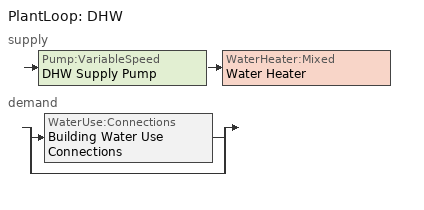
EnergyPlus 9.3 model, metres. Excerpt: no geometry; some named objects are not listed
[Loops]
PlantLoop 'DHW'
 supply: Pump:VariableSpeed 'DHW Supply Pump' > WaterHeater:Mixed 'Water Heater'
 demand: split
  | WaterUse:Connections 'Building Water Use Connections'
  | bypass
[PlantLoop]
DHW: Fluid Type=Water; Plant Equipment Operation Scheme=DHW Operation Schemes; Maximum Loop Temperature {C}=100; Minimum Loop Temperature {C}=0; Maximum Loop Flow Rate {m3/s}=Autosize; Minimum Loop Flow Rate {m3/s}=0; Plant Loop Volume {m3}=Autocalculate; Load Distribution Scheme=Optimal; Plant Loop Demand Calculation Scheme=SingleSetpoint
[Sizing:Plant]
DHW: Loop Type=Heating; Design Loop Exit Temperature {C}=54.4444; Loop Design Temperature Difference {deltaC}=27.7778; Sizing Option=NonCoincident; Zone Timesteps in Averaging Window=1; Coincident Sizing Factor Mode=None
[Pump:VariableSpeed]
DHW Supply Pump: Design Maximum Flow Rate {m3/s}=Autosize; Design Pump Head {Pa}=179352; Design Power Consumption {W}=Autosize; Motor Efficiency=0.9; Fraction of Motor Inefficiencies to Fluid Stream=0; Coefficient 1 of the Part Load Performance Curve=0; Coefficient 2 of the Part Load Performance Curve=1; Coefficient 3 of the Part Load Performance Curve=0; Coefficient 4 of the Part Load Performance Curve=0; Design Minimum Flow Rate {m3/s}=0; Pump Control Type=Intermittent; Skin Loss Radiative Fraction=0.5; Design Power Sizing Method=PowerPerFlowPerPressure; Design Electric Power per Unit Flow Rate {W/(m3/s)}=348701.1; Design Shaft Power per Unit Flow Rate per Unit Head {W/((m3/s)-Pa)}=1.28205; Design Minimum Flow Rate Fraction=0
[WaterHeater:Mixed]
Water Heater: Tank Volume {m3}=0.3785; Setpoint Temperature Schedule=Water Heater Setpoint Temperature; Deadband Temperature Difference {deltaC}=2; Maximum Temperature Limit {C}=82.22; Heater Control Type=Cycle; Heater Maximum Capacity {W}=845000; Heater Ignition Minimum Flow Rate {m3/s}=0; Heater Ignition Delay {s}=0; Heater Fuel Type=Electricity; Heater Thermal Efficiency=1; Off Cycle Parasitic Fuel Consumption Rate {W}=20; Off Cycle Parasitic Fuel Type=Electricity; Off Cycle Parasitic Heat Fraction to Tank=1; On Cycle Parasitic Fuel Consumption Rate {W}=0; On Cycle Parasitic Fuel Type=NaturalGas; On Cycle Parasitic Heat Fraction to Tank=0; Ambient Temperature Indicator=Schedule; Ambient Temperature Schedule=Water Heater Ambient Temperature; Off Cycle Loss Coefficient to Ambient Temperature {W/K}=6; Off Cycle Loss Fraction to Zone=1; On Cycle Loss Coefficient to Ambient Temperature {W/K}=6; On Cycle Loss Fraction to Zone=1; Use Side Effectiveness=1; Source Side Effectiveness=1; Use Side Design Flow Rate {m3/s}=Autosize; Source Side Design Flow Rate {m3/s}=Autosize; Indirect Water Heating Recovery Time {hr}=1.5; Source Side Flow Control Mode=IndirectHeatPrimarySetpoint
[SetpointManager:Scheduled]
Scheduled HW Temp: Control Variable=Temperature; Schedule=Hot Water Temperature; Setpoint Node or NodeList=DHW Supply Outlet Node
[WaterUse:Connections]
Building Water Use Connections: Water Use Equipment Name 1=Water Fixture
[WaterUse:Equipment]
Water Fixture: Peak Flow Rate {m3/s}=0.000945407; Flow Rate Fraction Schedule=SEC2015-MF-Residential_DHW; Target Temperature Schedule=WaterUse Schedule 125F; Zone=Thermal Zone: Amen_0300; Sensible Fraction Schedule=WaterUse Sensible Fraction Schedule 20p; Latent Fraction Schedule=WaterUse Latent Fraction Schedule 5p
[PlantEquipmentOperationSchemes]
DHW Operation Schemes: Control Scheme Object Type 1=PlantEquipmentOperation:HeatingLoad; Control Scheme Name 1=DHW Heating Operation Scheme; Control Scheme Schedule Name 1=Always On Discrete 14
[PlantEquipmentOperation:HeatingLoad]
DHW Heating Operation Scheme: Load Range Lower Limit 1 {W}=0; Load Range Upper Limit 1 {W}=1000000000; Range Equipment List Name 1=DHW Heating Equipment List
[PlantEquipmentList]
DHW Heating Equipment List: WaterHeater:Mixed, Water Heater
[Schedule:Day:Interval]
Hot Water Temperature Default; Hot Water Temperature Summer Design Day; Hot Water Temperature Winter Design Day: No, 24:00, 67
Schedule Day 20: No, 01:00, 0.08, 02:00, 0.04, 04:00, 0.01, 05:00, 0.04, 06:00, 0.27, 07:00, 0.94, 08:00, 1, 09:00, 0.96, 10:00, 0.84, 11:00, 0.76, 12:00, 0.61, 13:00, 0.53, 14:00, 0.47, 15:00, 0.41, 16:00, 0.47, 17:00, 0.55, 18:00, 0.73, 19:00, 0.86, 20:00, 0.82, 21:00, 0.75, 22:00, 0.61, 23:00, 0.53, 24:00, 0.29
Water Heater Ambient Temperature Default: No, 24:00, 19.7222
Water Heater Setpoint Temperature Default: No, 24:00, 60
WaterUse Latent Fraction Schedule 5p Day; WaterUse Sensible Fraction Schedule 20p Day: No, 24:00, 0
WaterUse Schedule 120F Day: No, 24:00, 51.6667
[Schedule:Week:Daily]
Hot Water Temperature Week Rule - Jan1-Dec31: Hot Water Temperature Default, Hot Water Temperature Default, Hot Water Temperature Default, Hot Water Temperature Default, Hot Water Temperature Default, Hot Water Temperature Default, Hot Water Temperature Default, Hot Water Temperature Default, Hot Water Temperature Summer Design Day, Hot Water Temperature Winter Design Day, Hot Water Temperature Default, Hot Water Temperature Default
SEC2015-MF-Residential_DHW Week Rule - Jan1-Dec31: Schedule Day 20, Schedule Day 20, Schedule Day 20, Schedule Day 20, Schedule Day 20, Schedule Day 20, Schedule Day 20, Schedule Day 20, Schedule Day 20, Schedule Day 20, Schedule Day 20, Schedule Day 20
Water Heater Ambient Temperature Week Rule - Jan1-Dec31: Water Heater Ambient Temperature Default, Water Heater Ambient Temperature Default, Water Heater Ambient Temperature Default, Water Heater Ambient Temperature Default, Water Heater Ambient Temperature Default, Water Heater Ambient Temperature Default, Water Heater Ambient Temperature Default, Water Heater Ambient Temperature Default, Water Heater Ambient Temperature Default, Water Heater Ambient Temperature Default, Water Heater Ambient Temperature Default, Water Heater Ambient Temperature Default
Water Heater Setpoint Temperature Week Rule - Jan1-Dec31: Water Heater Setpoint Temperature Default, Water Heater Setpoint Temperature Default, Water Heater Setpoint Temperature Default, Water Heater Setpoint Temperature Default, Water Heater Setpoint Temperature Default, Water Heater Setpoint Temperature Default, Water Heater Setpoint Temperature Default, Water Heater Setpoint Temperature Default, Water Heater Setpoint Temperature Default, Water Heater Setpoint Temperature Default, Water Heater Setpoint Temperature Default, Water Heater Setpoint Temperature Default
WaterUse Latent Fraction Schedule 5p Week Rule - Jan1-Dec31: WaterUse Latent Fraction Schedule 5p Day, WaterUse Latent Fraction Schedule 5p Day, WaterUse Latent Fraction Schedule 5p Day, WaterUse Latent Fraction Schedule 5p Day, WaterUse Latent Fraction Schedule 5p Day, WaterUse Latent Fraction Schedule 5p Day, WaterUse Latent Fraction Schedule 5p Day, WaterUse Latent Fraction Schedule 5p Day, WaterUse Latent Fraction Schedule 5p Day, WaterUse Latent Fraction Schedule 5p Day, WaterUse Latent Fraction Schedule 5p Day, WaterUse Latent Fraction Schedule 5p Day
WaterUse Schedule 125F Week Rule - Jan1-Dec31: WaterUse Schedule 120F Day, WaterUse Schedule 120F Day, WaterUse Schedule 120F Day, WaterUse Schedule 120F Day, WaterUse Schedule 120F Day, WaterUse Schedule 120F Day, WaterUse Schedule 120F Day, WaterUse Schedule 120F Day, WaterUse Schedule 120F Day, WaterUse Schedule 120F Day, WaterUse Schedule 120F Day, WaterUse Schedule 120F Day
WaterUse Sensible Fraction Schedule 20p Week Rule - Jan1-Dec31: WaterUse Sensible Fraction Schedule 20p Day, WaterUse Sensible Fraction Schedule 20p Day, WaterUse Sensible Fraction Schedule 20p Day, WaterUse Sensible Fraction Schedule 20p Day, WaterUse Sensible Fraction Schedule 20p Day, WaterUse Sensible Fraction Schedule 20p Day, WaterUse Sensible Fraction Schedule 20p Day, WaterUse Sensible Fraction Schedule 20p Day, WaterUse Sensible Fraction Schedule 20p Day, WaterUse Sensible Fraction Schedule 20p Day, WaterUse Sensible Fraction Schedule 20p Day, WaterUse Sensible Fraction Schedule 20p Day
[Schedule:Year]
Hot Water Temperature: Hot Water Temperature Week Rule - Jan1-Dec31, 1, 1, 12, 31
SEC2015-MF-Residential_DHW: SEC2015-MF-Residential_DHW Week Rule - Jan1-Dec31, 1, 1, 12, 31
Water Heater Ambient Temperature: Water Heater Ambient Temperature Week Rule - Jan1-Dec31, 1, 1, 12, 31
Water Heater Setpoint Temperature: Water Heater Setpoint Temperature Week Rule - Jan1-Dec31, 1, 1, 12, 31
WaterUse Latent Fraction Schedule 5p: WaterUse Latent Fraction Schedule 5p Week Rule - Jan1-Dec31, 1, 1, 12, 31
WaterUse Schedule 125F: WaterUse Schedule 125F Week Rule - Jan1-Dec31, 1, 1, 12, 31
WaterUse Sensible Fraction Schedule 20p: WaterUse Sensible Fraction Schedule 20p Week Rule - Jan1-Dec31, 1, 1, 12, 31
[Schedule:Constant]
Always On Discrete 14: Hourly Value=1
